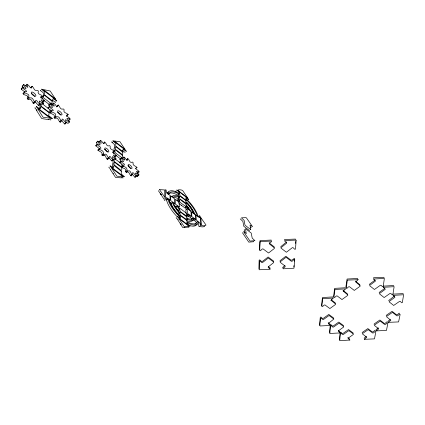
<?xml version="1.0" encoding="UTF-8"?>
<svg xmlns="http://www.w3.org/2000/svg" width="425" height="425" viewBox="0 0 425 425"><rect width="100%" height="100%" fill="white"/><g stroke="black" fill="none" stroke-linecap="round" stroke-linejoin="round"><path stroke-width="0.64" d="M42.171 101.963L43.106 102.106L44.37 100.767L44.296 100.284C42.983 98.159 37.65 96.98 42.537 96.156C40.375 93.633 37.177 94.902 38.351 91.04L37.735 90.451C33.846 91.237 34.574 88.591 32.204 86.317L31.503 86.886L31.429 88.087L30.334 87.614L28.645 85.372L26.972 84.224C29.341 90.243 26.562 85.808 23.726 84.559L23.428 84.766C25.697 88.31 28.385 89.59 22.52 87.38L21.25 88.761L21.308 89.25L24.9 92.023M25.712 85.914L26.972 84.224M194.485 220.612L193.067 219.794M190.028 217.228L188.594 216.399M375.472 330.501C374.574 329.609 373.495 332.472 372.284 331.92L367.832 328.589L362.259 332.435L362.19 332.908M185.141 208.016L178.952 203.58M387.515 321.975C386.617 321.066 385.512 323.967 384.29 323.409L379.854 320.014L374.207 323.919L374.127 324.402M399.728 313.321C398.831 312.396 397.704 315.345 396.472 314.776L392.057 311.318L386.325 315.281L386.24 315.77M198.193 216.755L198.618 216.994M293.988 265.614L293.888 266.942M294.307 261.152C295.54 255.345 293.181 260.525 291.146 260.265L285.85 256.248L280.059 260.706L280.027 261.263M295.582 243.435L295.726 241.453M378.362 327.872L376.019 329.699L376.189 329.997M384.11 277.647L383.69 277.291L373.58 277.748L373.325 278.136M393.816 285.887L393.407 285.542L383.127 286.147M403.325 293.967L402.985 293.627L392.928 294.116M165.001 200.616L164.539 200.356A1.913 0.776 47.6 0 1 164.119 199.293L164.108 198.061M163.561 198.496L158.382 190.687M42.203 98.797L42.845 96.571L43.339 96.666M181.162 224.719L180.391 223.619M112.482 166.855L112.848 166.812M60.887 121.348L60.201 122.246C57.593 119.967 58.868 117.273 54.751 118.24L54.134 117.656C55.223 113.539 52.185 115.101 49.911 112.487L50.894 111.871M34.462 102.664L33.681 103.525C31.052 101.081 32.279 98.531 27.981 99.338L27.343 98.738L27.2 97.851L27.391 97.102L27.891 96.895M104.284 155.162L103.392 155.789L101.968 155.125C102.707 151.38 100.103 152.32 97.877 150.126L98.866 149.393M187.637 221.962L187.685 222.854L188.248 223.162A21.691 8.617 48.3 0 0 198.454 222.652L198.56 222.323L197.434 221.653A20.23 8.038 48.3 0 1 187.908 222.11L186.788 222.705M108.099 158.668L107.61 159.391C105.543 158.642 106.409 155.741 104.332 155.12M122.437 158.642L123.632 157.101L124.063 157.144C126.108 158.19 127.234 163.072 127.813 158.541C129.954 160.23 129.471 163.466 132.547 162.074L133.094 162.6C132.419 165.638 135.065 165.697 136.993 167.354C133.583 168.842 137.652 169.479 138.948 171.418L139.076 171.918L137.822 173.092L137.116 173.076M366.414 336.446L364.14 338.119L364.31 338.406M139.076 171.918C133.896 170.244 137.652 172.385 138.948 174.813L138.778 175.089C135.623 173.124 134.486 171.275 136.558 176.035L135.15 175.095L133.53 172.964L132.563 172.624L132.717 174.239L131.107 175.897C128.722 174.091 129.673 170.861 126.252 172.332L125.688 171.796C125.784 169.814 125.497 168.273 123.096 168.109C120.44 167.668 122.873 164.974 121.476 163.795L114.925 158.812C113.794 157.994 113.778 161.277 114.633 161.808L121.593 166.956L123.452 165.022L124.583 164.996L124.084 163.933L121.975 162.499L120.881 161.043C126.135 162.77 122.549 160.73 121.12 158.185L121.306 157.919C124.339 159.758 125.752 161.989 123.632 157.101M121.677 166.903L122.565 166.127M167.976 194.602L168.868 193.71A20.23 8.038 48.3 0 1 178.728 193.917L178.989 194.071L177.767 195.171L177.501 195.022A20.214 8.075 48.3 0 0 169.07 193.412M99.073 141.987L100.289 140.415L100.752 140.473C102.781 141.594 104.029 146.413 104.72 141.998C107.058 143.884 106.192 146.891 109.65 145.674L110.213 146.216C109.475 149.573 112.142 149.122 114.192 151.066C110.426 152.426 114.814 153.17 116.105 155.162L116.222 155.656L114.66 156.878M112.832 152.506L114.192 151.066M345.323 288.065L345.105 287.778L334.65 288.368L333.588 296.39L333.843 296.592M97.877 150.126L99.726 148.235L100.948 148.251L100.454 147.178L98.255 145.679L97.139 144.197C102.754 146.168 99.046 144.139 97.537 141.382L97.745 141.132C100.73 142.853 102.452 145.547 100.289 140.415M113.252 159.89L112.933 162.435L113.294 162.988M194.193 219.002L194.103 219.167A15.847 6.295 48.3 0 1 187.977 219.491L187.505 219.268L187.537 218.402A14.386 5.716 48.3 0 0 192.881 218.402L193.077 218.153L194.193 219.002L193.359 219.73M192.939 220.097L192.844 220.262A15.831 6.322 48.3 0 1 186.708 220.602L186.235 220.384L187.505 219.268M56.334 106.935L58.204 105.023C60.557 107.153 59.771 109.91 63.5 108.991L64.095 109.56C63.118 113.48 66.013 112.067 68.202 114.569C63.718 115.579 68.733 116.604 70.013 118.671L70.104 119.159L68.845 120.45L67.973 120.344M131.442 175.435L131.107 175.897M136.064 175.424L137.519 176.274L138.948 174.813M271.41 240.428L271.182 240.061L259.999 240.635L259.521 249.555L259.866 249.773M121.215 161.298L119.866 159.391L121.306 157.919M114.915 159.598L115.951 158.52C114.474 155.917 110.914 153.877 116.222 155.656M49.911 112.487L51.616 110.718L53.3 110.713L52.838 109.634L50.453 108.003L49.316 106.478C55.101 108.63 51.999 107.031 50.033 103.806L50.293 103.583C53.173 104.943 55.643 108.912 53.274 103.116L53.8 103.211C56.137 104.327 56.881 109.475 58.204 105.023M347.469 294.297L347.453 293.861L343.007 290.291M191.622 219.502L193.077 218.153M97.314 144.187L96.273 142.63L96.927 142.603M184.864 227.189L184.322 227.189M286.471 242.053L280.877 246.574L280.84 247.148M273.482 261.508L273.466 260.987L268.122 257.003L262.379 261.465C261.125 262.257 260.084 258.99 259.128 260.116L259.059 268.749M27.827 96.629C26.871 94.669 23.943 95.604 23.03 93.457L23.524 93.043M23.03 93.457L24.799 91.662L26.621 91.726L26.175 90.647L23.678 88.931L22.52 87.38M23.221 87.757L22.164 86.142L23.726 84.559M21.308 89.25L22.578 87.863M23.433 94.095L24.714 92.708L24.31 92.076M32.204 86.317L30.701 87.784M27.343 98.738L28.629 97.362C29.718 93.697 27.556 94.515 24.714 92.708M27.981 99.338L29.267 97.963C33.554 97.166 32.337 99.716 34.967 102.159L35.668 101.538L35.737 100.289L36.837 100.752L38.547 103.02L40.216 104.146C37.857 98.191 40.386 102.292 43.339 103.668L43.616 103.44C41.469 100.21 38.824 98.701 44.37 100.767M32.991 103.121L34.271 101.75M33.681 103.525L34.967 102.159M42.537 96.156L40.837 97.909M35.434 102.048L38.383 105.405L39.663 104.051M38.383 105.405L38.941 105.506L40.216 104.146M44.296 100.284L43.037 101.623L43.106 102.106M42.766 104.338L43.616 103.44M49.821 106.718L48.769 105.129L50.033 103.806M48.769 105.129L50.293 103.583M48.556 108.747L48.046 107.812L49.316 106.478M48.121 108.301L49.39 106.967M52.121 105.251L52.02 104.433L53.274 103.116M53.8 103.211L52.546 104.529L52.02 104.433M50.309 113.114L51.584 111.78L51.186 111.153M54.134 117.656L55.415 116.323C56.286 112.965 54.326 113.294 51.584 111.78M54.751 118.24L56.031 116.907C60.143 115.956 58.878 118.649 61.482 120.928L62.103 120.275L62.108 119.011L63.144 119.43L64.828 121.662L66.422 122.735C64.079 117.008 66.279 120.636 69.286 122.129L69.525 121.89C67.756 118.867 64.366 117.04 70.104 119.159M59.542 121.863L60.823 120.546M60.201 122.246L61.482 120.928M68.202 114.569L66.555 116.296M61.752 120.684L64.627 123.967L65.902 122.655M66.422 122.735L65.147 124.042L64.627 123.967M65.939 122.118L68.016 123.425L69.525 121.89M353.047 333.349L353.069 332.908L348.521 329.572L343.002 333.423C341.897 334.114 341.047 331.362 340.159 332.313L339.368 339.607M96.273 142.63L97.745 141.132M99.248 148.538L95.976 145.95L95.869 145.451L97.139 144.197M95.976 145.95L97.245 144.697M104.72 141.998L103.286 143.374M98.276 150.737L99.551 149.488C102.032 150.445 103.897 151.098 103.248 153.877L103.833 154.429C107.413 153.106 106.473 156.209 108.89 158.148C109.538 153.584 110.792 158.403 112.869 159.587L113.326 159.63C111.196 154.615 112.657 156.926 115.759 158.785M390.315 319.558L388.073 321.157L388.243 321.459M101.968 155.125L103.248 153.877M102.547 155.678L103.833 154.429M107.01 159.046L108.29 157.808M107.61 159.391L108.89 158.148M115.265 155.97L116.105 155.162M109.044 157.808L111.594 160.82L112.869 159.587M111.594 160.82L112.051 160.863L113.326 159.63M115.106 159.333L115.951 158.52M119.866 159.391L121.12 158.185M124.063 157.144L122.82 158.344L122.384 158.302M120.137 163.163L119.616 162.249L120.881 161.043M119.738 162.754L121.003 161.542M126.406 159.885L127.813 158.541M122.076 167.503L123.346 166.292C125.789 167.153 127.436 167.891 126.963 170.59L127.527 171.126C130.937 169.665 129.997 172.895 132.382 174.696M125.688 171.796L126.963 170.59M126.252 172.332L127.527 171.126M135.745 168.534L136.993 167.354M130.533 175.573L131.808 174.372M132.366 174.25L134.863 177.198L136.133 176.008M134.863 177.198L136.558 176.035M137.519 176.274L138.778 175.089M274.162 247.424L274.194 246.851L269.131 242.845M178.952 217.669L179.802 216.915L179.515 215.788A20.23 8.038 48.3 0 1 168.969 200.021L167.763 198.9L166.504 200.037L166.658 200.589A21.675 8.659 48.3 0 0 176.975 216.532M172.332 202.374L171.068 203.501L171.259 204.011A15.831 6.322 48.3 0 0 178.08 214.147L178.404 214.476L179.674 213.35L179.642 212.447L179.09 211.857A14.386 5.716 48.3 0 1 173.522 203.336L172.332 202.374L172.518 202.879A15.847 6.295 48.3 0 0 179.355 213.021L179.674 213.35M179.111 197.407L179.031 197.365A14.386 5.716 48.3 0 0 173.565 197.094L173.347 197.327L172.306 196.297A15.847 6.295 48.3 0 1 178.612 196.323L179.079 196.557L179.111 197.407L177.799 198.47A14.37 5.738 48.3 0 0 173.288 197.683M178.41 201.732L179.238 200.993L179.132 199.989A10.12 4.022 48.3 0 0 176.906 199.957L178.272 200.956A8.659 3.437 48.3 0 1 179.095 200.967L179.238 200.993M177.018 205.934L175.801 207.145A10.11 4.037 48.3 0 0 178.155 210.678L179.547 209.711L179.313 208.436A8.659 3.437 48.3 0 1 178.447 207.134L177.06 206.019A10.12 4.022 48.3 0 0 179.419 209.557L179.547 209.711M185.311 200.982L186.538 199.899L186.495 199.081L187.032 199.596A21.691 8.617 48.3 0 1 197.965 215.762L198.135 216.309L196.993 215.236A20.23 8.038 48.3 0 0 186.782 200.133L186.538 199.899M284.952 265.62L282.689 267.415L282.853 267.755M185.842 203.123L186.66 202.396L186.973 202.714A15.847 6.295 48.3 0 1 193.625 212.5L193.821 212.999L192.992 213.727M185.884 203.979L186.702 203.251L186.66 202.396M333.014 297.293L332.86 296.937L322.469 297.532L321.513 305.421L321.927 305.575M186.012 206.598L186.958 206.019A10.12 4.022 48.3 0 1 189.279 209.472L187.935 208.388A8.659 3.437 48.3 0 0 187.074 207.108L186.835 205.87M186.692 209.482A8.654 3.453 48.3 0 0 185.837 208.208L185.645 207.952L186.883 206.853M357.685 278.842L357.537 278.476L347.066 279.028L345.844 287.226L346.152 287.422M186.432 215.332L187.414 214.62A8.659 3.437 48.3 0 0 188.222 214.604L189.646 215.544L188.317 216.686A10.11 4.037 48.3 0 1 186.501 216.83M186.479 216.352L187.324 215.613L187.271 214.598M186.612 219.103L187.457 218.365M186.83 223.598L187.685 222.854M197.487 221.505L196.18 222.742A20.214 8.075 48.3 0 1 195.654 223.656M339.772 331.797L338.502 330.533M335.208 303.423L335.304 302.945L331.298 299.8M359.747 285.196L359.821 284.67L355.396 281.037M375.052 280.102L369.474 284.224L369.394 284.75M333.455 318.389L333.513 317.895L328.785 314.426L323.223 318.405C322.081 319.101 321.289 316.359 320.301 317.204L319.536 324.567L319.786 324.87M384.837 288.309L379.281 292.368L379.201 292.878M343.32 325.959L343.384 325.476L338.752 322.076L333.211 325.986C332.1 326.703 331.187 323.871 330.321 324.849L329.497 332.047L329.912 332.361M22.164 86.142L22.971 86.206M189.646 215.544L189.577 215.587A10.12 4.022 48.3 0 1 187.388 215.634L187.324 215.613M114.139 151.114L113.858 153.659M160.374 193.396L160.374 193.896M240.231 218.864L242.882 221.388L243.78 226.27L249.533 230.594M329.726 324.397L329.986 324.073L328.185 322.703M349.233 339.192L349.493 338.879L347.762 337.562M269.822 268.329L270.082 267.968L268.542 266.778M119.616 162.249L119.919 162.238M95.869 145.451L96.193 145.451M48.046 107.812L48.418 107.838M21.25 88.761L21.648 88.804M99.036 141.653L99.498 141.711M25.712 85.59L26.276 85.707M177.719 219.698L182.739 227.545L187.584 227.173M176.258 217.51L176.147 217.781A1.923 0.792 48.3 0 0 177.156 218.854L178.176 219.619M49.034 104.906L49.518 105.161M126.57 159.731L127.133 160.055M121.848 164.597L122.883 165.245M113.257 163.397C112.179 162.913 112.11 165.888 113.007 166.483M112.965 159.109L113.464 159.444M40.885 104.343L39.886 103.636M109.034 167.067L108.858 167.312A2.056 0.871 45.2 0 0 109.937 168.459M110.511 169.336L110.218 169.315L115.558 177.432L121.502 177.878L121.359 177.464M50.145 110.118L51.632 111.074M35.254 107.849L34.919 107.759L35.004 108.051A2.226 0.935 41.8 0 0 36.162 109.273L37.193 110.048M36.736 110.176L36.38 110.155L41.4 118.092A0.653 0.282 42 0 0 42.128 118.639L48.976 119.664L48.763 119.223M242.431 232.682L248.779 242.138L253.645 241.724L253.566 241.416M186.23 209.631L185.852 209.637L186.038 213.531M114.862 148.033C113.794 147.332 113.698 150.333 114.575 150.88M244.513 229.782L244.2 229.734L244.598 232.395M165.904 199.171L166.924 199.947M171.679 203.559L169.522 201.833L169.378 200.239M174.431 205.647L176.279 207.049M192.015 218.997L190.65 217.839L190.48 216.288M196.387 222.317L195.102 221.223L194.926 219.667M168.805 193.853L167.689 192.992L167.822 192.69A21.691 8.617 48.3 0 1 178.41 192.939L178.962 193.258L178.989 194.071M193.821 212.999L192.679 212.07A14.386 5.716 48.3 0 0 187.239 203.825L186.702 203.251M44.179 100.592L49.863 104.938M115.738 155.29L120.716 159.093M52.323 100.077L55.425 102.382L55.393 102.08A2.114 0.85 42.5 0 0 55.176 101.777M122.363 150.562L125.125 152.421M176.439 192.302L175.387 191.17A1.833 0.717 47.8 0 1 175.732 191.255M250.155 226.982L251.287 227.619M198.321 223.784C199.346 224.437 198.151 226.297 199.309 226.695A1.854 0.738 49 0 0 199.644 226.222M43.504 96.358C42.968 92.034 44.97 93.946 40.29 90.461A2.146 0.861 41.9 0 1 40.577 90.541M114.899 147.656L114.495 147.124L114.628 144.712L111.621 141.934A1.96 0.781 45 0 1 111.945 142.019M122.953 177.512L123.059 177.963A2.029 0.855 45.8 0 1 121.943 177.459M161.165 194.735L160.538 194.113M179.802 216.915L179.238 216.383A21.691 8.617 48.3 0 1 167.923 199.452L167.763 198.9M28.629 97.362L29.267 97.963M55.415 116.323L56.031 116.907M388.774 300.815L388.848 300.385L394.549 295.997M284.399 239.934L284.633 239.514L295.391 239.078L295.869 239.466M174.277 205.503L174.032 205.121M50.873 119.627L50.83 119.967A2.194 0.924 42.4 0 1 49.539 119.34M178.516 196.573L178.25 194.523M178.633 199.957L178.341 197.157M180.551 223.762L180.875 224.251M122.947 165.692L123.346 166.292M99.152 148.872L99.551 149.488M204.659 225.93C205.684 226.87 200.398 227.364 200.133 226.196M137.424 175.562L137.684 175.998M188.923 227.093L188.859 227.317A1.902 0.776 48.8 0 1 187.903 226.907M181.587 205.116L181.666 205.381M137.695 172.598L137.822 173.092M114.846 156.379L114.963 156.873M113.188 173.283L113.257 173.66M68.754 119.962L68.845 120.45M135.23 176.869L135.288 177.225M38.856 104.662L38.941 105.506M112.003 160.512L112.051 160.863M178.861 212.303L178.771 209.753M185.597 206.964L185.645 207.952M178.479 201.153L178.521 202.364M178.893 213.313L178.978 215.857M39.498 108.12A0.648 0.271 41.9 0 1 40.024 108.173M40.131 107.791A0.648 0.271 41.9 0 1 39.775 107.18L40.423 104.933A0.643 0.266 41.9 0 1 40.577 104.842M31.492 93.564A2.932 1.206 41.6 0 1 34.483 96.406M57.72 112.269A2.832 1.163 42.7 0 1 60.616 115.021M104.63 149.292A2.688 1.105 44.8 0 1 107.371 151.911M127.909 165.814A2.614 1.068 45.9 0 1 130.56 168.353M112.221 142.147A1.96 0.781 45 0 1 112.412 142.263M197.2 223.741A21.675 8.659 48.3 0 1 188.833 225.154M166.882 193.343A21.675 8.659 48.3 0 1 168.667 192.084M186.426 202.093A20.214 8.075 48.3 0 1 195.431 215.427M195.309 224.028A20.214 8.075 48.3 0 1 194.91 224.347M171.652 196.887A15.831 6.322 48.3 0 1 172.842 196.456M186.007 204.914A14.37 5.738 48.3 0 1 190.474 211.135M161.293 194.634A2.747 1.11 47.4 0 1 160.979 194.352M113.868 164.597L120.939 170.266C122.087 171.068 122.039 167.753 121.194 167.211L114.309 162.063L113.868 164.597M349.839 340.032L339.665 340.696L340.457 333.391C341.333 332.43 342.205 335.203 343.304 334.507L348.835 330.65L353.388 333.986L353.366 334.427L348.001 338.327L349.839 340.032M199.564 217.494L195.983 215.225L196.26 219.879C198.895 222.796 200.239 221.983 200.568 225.606A1.854 0.733 49 0 0 200.903 225.138L200.292 216.952A1.827 0.712 48.8 0 0 199.856 215.916L199.442 215.624L199.564 217.494M358.142 279.687L355.635 281.918L360.209 285.754L360.097 286.243L354.275 290.429L349.509 286.737C348.229 286.105 347.113 289.266 346.173 288.277L347.347 280.112L358.142 279.687M319.802 325.651L320.232 325.97L330.013 325.476C331.314 324.859 327.611 324.254 328.525 323.292L333.869 319.042L329.078 315.504L323.505 319.483C322.368 320.206 321.47 317.337 320.567 318.32L319.802 325.651M195.739 219.481L191.872 216.686L191.585 211.831L195.378 214.731L195.739 219.481M364.416 339.309L374.505 338.879L375.833 331.58C374.93 330.682 373.846 333.556 372.635 332.998L368.178 329.662L362.594 333.513L362.488 333.96L366.77 337.312L364.416 339.309M191.282 216.091L187.414 213.329L187.138 208.425L190.963 211.352L191.282 216.091M329.779 333.131L330.198 333.444L339.873 332.95C341.19 332.377 337.508 331.739 338.428 330.804L343.628 327.038L343.729 326.586L339.054 323.149L333.503 327.069C332.377 327.76 331.574 325.045 330.618 325.89L329.779 333.131M330.985 300.231L335.569 303.981L335.596 304.412L329.858 308.55L325.051 304.991C323.786 304.401 322.761 307.418 321.794 306.494L322.75 298.6L333.381 298.084L330.985 300.231M373.644 279.028L375.53 281.01L369.84 285.276L369.761 285.797L374.425 289.489L380.306 285.313C381.469 284.559 382.288 287.603 383.212 286.562L384.365 278.396L373.644 279.028M376.316 330.884L386.463 330.464L387.897 323.043C386.984 322.15 385.889 325.051 384.668 324.482L380.226 321.087L374.563 324.992L374.452 325.444L378.707 328.86L376.316 330.884M186.841 216.235L180.54 211.762C179.764 211.209 179.329 207.942 180.423 208.627L186.501 213.292L186.841 216.235M187.016 219.842L180.673 215.363C179.908 214.811 179.446 211.496 180.556 212.187L186.676 216.862L187.016 219.842M186.384 206.917L180.195 202.47C179.456 201.955 179.005 198.751 180.078 199.447L186.054 204.074L186.384 206.917M259.308 261.168L259.133 269.748L270.018 269.386C271.432 268.664 267.293 267.989 268.26 266.889L273.642 262.597L273.748 262.113L268.318 258.049L262.565 262.517C261.306 263.303 260.275 260.052 259.308 261.168M260.026 241.968L259.702 250.596C260.722 251.68 261.763 248.237 263.118 248.928L268.552 253.002L274.417 248.418L274.401 247.887L269.333 243.881C268.499 242.633 272.733 241.91 271.384 241.092L260.552 241.533L260.026 241.968M383.483 287.279L385.3 289.271L379.663 293.42L379.578 293.935L384.152 297.553L390.007 293.441C391.154 292.697 391.951 295.688 392.865 294.663L394.129 286.678L383.483 287.279M185.943 197.853L185.943 200.212L179.94 195.665C179.887 193.364 178.67 191 176.603 190.071A1.833 0.712 47.8 0 1 177.544 190.512L187.749 198.406A1.817 0.701 48.2 0 1 188.689 199.421L188.753 199.734L185.964 197.8M186.214 203.479L180.067 199.043C179.329 198.528 178.893 195.367 179.956 196.063L185.89 200.674L186.214 203.479M343.214 291.098L347.777 294.918L347.799 295.359L341.971 299.556L337.19 295.933C335.909 295.332 334.852 298.398 333.891 297.452L334.953 289.425L345.647 288.92L343.214 291.098M388.392 322.336L398.597 321.922L400.138 314.378C399.234 313.459 398.108 316.407 396.87 315.839L392.45 312.38L386.707 316.343L386.591 316.8L390.825 320.28L388.392 322.336M180.381 218.195L177.374 216.304L177.432 216.644A1.923 0.786 48.3 0 0 178.442 217.717L189.183 225.792A1.902 0.776 48.8 0 0 190.145 226.201L187.282 223.577L186.803 220.426L180.444 215.666L180.381 218.195M393.13 295.37L394.931 297.277L389.289 301.399L389.204 301.904L393.688 305.453L399.516 301.41C400.647 300.677 401.423 303.615 402.332 302.605L403.617 294.737L393.13 295.37M200.839 217.722L201.392 225.112C201.652 226.254 206.906 225.903 205.902 224.857L200.839 217.722M179.318 206.98L175.334 204.101L175.201 199.293L179.1 202.273L179.318 206.98M174.733 203.49L170.749 200.643L170.627 195.792L174.558 198.799L174.733 203.49M56.743 100.991L53.157 98.579L52.493 100.651L52.126 100.667L44.758 95.03L44.333 94.419L44.853 92.177L41.533 89.128A2.152 0.861 42 0 1 42.792 89.781L55.542 99.615A2.114 0.85 42.5 0 1 56.637 100.778L56.743 100.991M55.319 98.797L43.323 89.537L50.214 91.03L55.319 98.797M52.307 118.543L52.121 118.623A2.194 0.919 42.4 0 1 50.83 117.996L37.453 107.907A2.231 0.935 41.8 0 1 36.295 106.68L36.274 106.362L39.583 108.773A0.653 0.271 41.9 0 0 40.178 108.874L40.784 106.76A0.648 0.271 42 0 1 41.374 106.861L48.779 112.471A0.643 0.266 42.3 0 1 49.204 113.14L48.641 115.265A0.643 0.271 42.3 0 0 49.072 115.935L52.307 118.543M294.737 259.643L293.973 268.217L283.13 268.807C281.828 268.026 285.945 267.362 285.164 266.156L280.245 262.31L280.229 261.795L286.078 257.29L291.337 261.274C292.671 261.943 293.744 258.586 294.737 259.643M296.119 240.492L295.497 249.103C294.504 250.229 293.537 246.904 292.272 247.717L286.397 252.248L280.989 248.104L281.095 247.61L286.62 243.169C287.582 242.011 283.459 241.315 284.867 240.539L295.641 240.104L296.119 240.492M170.117 199.973L166.403 197.519L166.249 199.532L165.803 199.213A1.913 0.776 47.6 0 1 165.383 198.151L165.314 190.14A1.886 0.749 47.5 0 1 165.713 189.731L166.164 190.129L166.35 192.307L170 195.351L170.117 199.973M50.315 118.23L43.435 117.273A0.653 0.276 42.1 0 1 42.707 116.726L37.719 108.699L50.315 118.23M188.913 226.19L184.036 226.413L178.787 218.514L188.913 226.19M250.771 229.606L245.018 225.234L244.109 220.357L241.432 217.834L246.048 217.637L246.505 217.977L252.577 226.738L250.043 225.069L250.771 229.638M121.332 171.323L121.221 173.883L124.408 176.742A2.035 0.855 45.8 0 1 123.239 176.232L111.238 167.211A2.061 0.866 45.2 0 1 110.155 166.063L110.096 165.734L113.427 168.024L113.778 165.58L114.081 165.548L121.332 171.323M122.623 155.614L122.288 158.042L115.499 152.936C114.66 152.426 114.686 149.239 115.781 150.057L122.623 155.614M122.889 152.368L122.554 154.758L115.823 149.674C114.989 149.17 115.016 146.014 116.099 146.832L122.889 152.368M123.138 149.324L122.777 151.512L116.078 146.407L115.728 145.833L115.86 143.512L112.848 140.728A1.966 0.781 45 0 1 113.932 141.265L125.263 150.041A1.939 0.77 45.5 0 1 126.278 151.119L126.363 151.412L123.138 149.324M187.43 197.62L178.054 190.522C176.678 189.46 182.059 189.561 182.766 190.666L187.43 197.62M246.16 233.33L243.504 231.593L250.001 241.055L254.936 240.667L252.216 238.149L251.233 233.107L245.517 228.629L246.16 233.33M159.518 189.624L164.81 197.375L164.703 189.948L159.518 189.624M52.259 101.506L51.685 103.716L51.377 103.764L43.887 98.074C42.893 97.516 43.52 94.499 44.657 95.386L52.259 101.506M50.054 109.889L49.454 112.189A0.643 0.266 42.3 0 1 48.875 112.094L41.48 106.489A0.648 0.271 42 0 1 41.055 105.82L41.698 103.583L42.017 103.535L50.054 109.889M122.852 176.582L116.864 176.189L111.531 168.034L122.852 176.582M124.987 149.255L114.32 140.957L119.978 141.764L124.982 149.281M31.668 93.787A2.932 1.201 41.6 0 0 35.689 96.162A2.932 1.201 41.6 0 0 33.336 92.501A2.932 1.201 41.6 0 0 31.668 93.787M58.05 112.598A2.837 1.158 42.7 0 0 61.875 114.84A2.837 1.158 42.7 0 0 59.532 111.228A2.837 1.158 42.7 0 0 58.05 112.598M104.927 149.303A2.688 1.105 44.9 0 0 108.481 152.007A2.688 1.105 44.9 0 0 106.93 148.66A2.688 1.105 44.9 0 0 104.927 149.303M128.323 165.909A2.614 1.062 45.9 0 0 131.739 168.512A2.614 1.062 45.9 0 0 130.151 165.187A2.614 1.062 45.9 0 0 128.323 165.909"/></g></svg>
